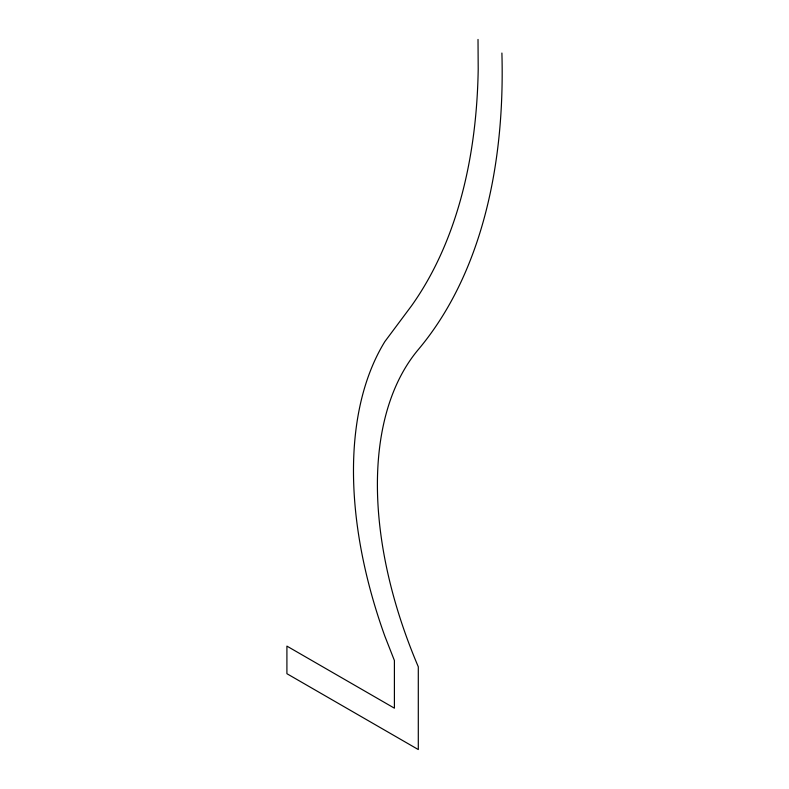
<?xml version="1.0" encoding="UTF-8"?>
<svg xmlns="http://www.w3.org/2000/svg" width="789" height="789" viewBox="0 0 789 789"><rect width="100%" height="100%" fill="white"/><g stroke="black" fill="none" stroke-linecap="round" stroke-linejoin="round"><path stroke-width="1.18" d="M478.016 39.45L478.203 69.156A694.665 401.068 60 0 1 411.444 305.935L384.854 341.578A388.967 224.569 60 0 0 384.854 636.181L394.401 660.501L394.401 708.177L286.91 646.112L286.91 673.698L418.298 749.55L418.298 666.794A355.149 205.041 60 0 1 418.298 349.576A728.464 420.576 60 0 0 501.903 53.041"/></g></svg>
